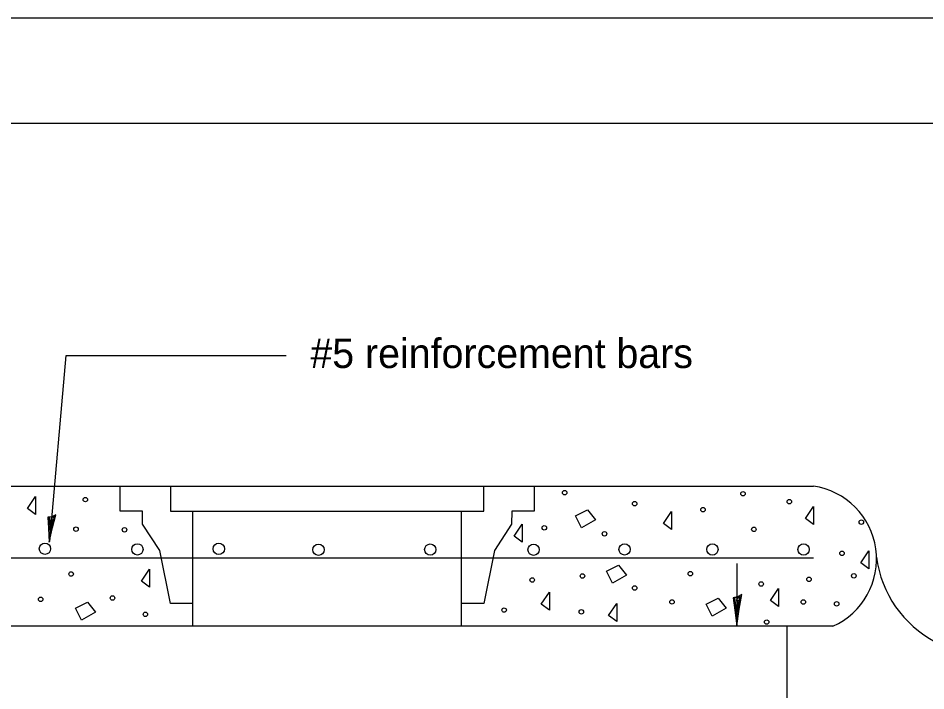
# Model space of a CAD drawing. Extents: x 0 to 2.83, y -0.1 to 1.83.
# Drawn here: x 2.0204 to 2.3804, y 1.5663 to 1.8333 of the extents above; entities that cross this region are included whole.
import ezdxf

# ---------------------------------------------------------------- set-up
doc = ezdxf.new("R2010")
doc.units = 0
for name, color, linetype in [('RD_Pr_Roadway_Dimensions', 7, 'Continuous'), ('RD_Pr_Roadway_Notes', 7, 'Continuous'), ('SH_General_Details', 7, 'Continuous'), ('SH_Printer_Plotting_Border', 7, 'Continuous')]:
    doc.layers.add(name, color=color, linetype=linetype)

msp = doc.modelspace()

# ---------------------------------------------------------------- linework, layer by layer
at = {"layer": 'RD_Pr_Roadway_Dimensions'}
msp.add_line((2.3054861862953766, 1.6168919586151078), (2.3054861862953766, 1.5922002919524147), dxfattribs=at)
msp.add_lwpolyline([(2.305652852961795, 1.6036119586236015), (2.303941186278687, 1.6032269586137666), (2.3046778529580694, 1.5983752919643357), (2.3054861862953766, 1.592135291954799), (2.3064011862967178, 1.5987969586259856), (2.307426186292992, 1.604635291954799), (2.305652852961795, 1.6036119586236015), (2.3045211862821144, 1.6031002919486894), (2.30549618628584, 1.596326958617492), (2.3067961862776443, 1.6037302919632928), (2.3053378529448074, 1.6026369586198763), (2.305536186287181, 1.5995269586256877), (2.305987852960454, 1.602520291965379)], dxfattribs=at)
at = {"layer": 'RD_Pr_Roadway_Notes'}
for p, q in [((2.0330161862868827, 1.6256386252849535), (2.039477852949874, 1.6994769586137668)), ((2.039477852949874, 1.6994769586137668), (2.1267411862906083, 1.6994769586137668))]:
    msp.add_line(p, q, dxfattribs=at)
msp.add_lwpolyline([(2.0337378529604537, 1.6354586252979175), (2.032194519628958, 1.6352469586140648), (2.0324745196197194, 1.6309102919510736), (2.032701186289267, 1.6253252919524148), (2.0340261862967175, 1.6311402919500306), (2.035382852961497, 1.6362219586185351), (2.0337378529604537, 1.6354586252979175), (2.0326978529591124, 1.6350902919582262), (2.033034519622104, 1.6290336252859965), (2.0347511862810714, 1.6354719586185351), (2.0333795196112256, 1.6346186252839103), (2.033317852963881, 1.6318536252982154), (2.033951186289267, 1.6344619586280718)], dxfattribs=at)
at = {"layer": 'SH_General_Details'}
for p, q in [((2.833327666646799, 1.8333333334724111), (-5.666646798514799e-06, 1.8333333334922792)), ((1.9423561862800283, 1.6475652919619517), (2.3358361862797303, 1.6475652919619517)), ((2.060812852948533, 1.6376836252815261), (2.060812852948533, 1.6475652919619517)), ((2.0808361862797304, 1.6475652919619517), (2.0808361862797304, 1.6376836252815261)), ((2.20506451961361, 1.6376836252815261), (2.20506451961361, 1.6475652919619517)), ((2.225089519629256, 1.6475652919619517), (2.225089519629256, 1.6376836252815261)), ((2.0240928529594107, 1.6386769586212175), (2.0272811862919493, 1.643456958612724)), ((2.0272811862919493, 1.643456958612724), (2.0272811862919493, 1.636288625281228)), ((2.0272811862919493, 1.636288625281228), (2.0240928529594107, 1.6386769586212175)), ((2.241441186278687, 1.635826958617492), (2.246217852959411, 1.6382169586233035)), ((2.241441186278687, 1.635826958617492), (2.246217852959411, 1.6382169586233035)), ((2.246217852959411, 1.6382169586233035), (2.2494061862919494, 1.634233625293447)), ((2.3326845196183785, 1.6347386252886786), (2.3358695196207626, 1.6395186252801852)), ((2.3358695196207626, 1.6395186252801852), (2.3358695196207626, 1.6323486252836124)), ((2.0696861862834557, 1.6376836252815261), (2.060812852948533, 1.6376836252815261)), ((2.0808361862797304, 1.6376836252815261), (2.20506451961361, 1.6376836252815261)), ((2.089709519614653, 1.5920086252897219), (2.089709519614653, 1.6376836252815261)), ((2.1961911862786874, 1.5920086252897219), (2.1961911862786874, 1.6376836252815261)), ((2.225089519629256, 1.6376836252815261), (2.2162161862943335, 1.6376836252815261)), ((2.2438295196194216, 1.6310469586259857), (2.241441186278687, 1.635826958617492)), ((2.276356186280028, 1.6327102919629946), (2.2795411862824126, 1.6374886252886787)), ((2.2795411862824126, 1.6374886252886787), (2.2795411862824126, 1.630320291957183)), ((2.3358695196207626, 1.6323486252836124), (2.3326845196183785, 1.6347386252886786)), ((2.2171311862964194, 1.6277769586256876), (2.22031451961361, 1.6325602919466033)), ((2.22031451961361, 1.6325602919466033), (2.22031451961361, 1.6253919586151078)), ((2.2494061862919494, 1.634233625293447), (2.2438295196194216, 1.6310469586259857)), ((2.2795411862824126, 1.630320291957183), (2.276356186280028, 1.6327102919629946)), ((2.22031451961361, 1.6253919586151078), (2.2171311862964194, 1.6277769586256876)), ((2.354567852963881, 1.617135291954799), (2.357754519611226, 1.6219186252958313)), ((2.357754519611226, 1.6219186252958313), (2.357754519611226, 1.6147502919643357)), ((1.9514845196302992, 1.619173625291063), (2.3358361862797303, 1.619173625291063)), ((2.357754519611226, 1.6147502919643357), (2.354567852963881, 1.617135291954799)), ((2.06926785295196, 1.6098869586198763), (2.072456186284499, 1.6146702919609084)), ((2.072456186284499, 1.6146702919609084), (2.072456186284499, 1.6075002919643357)), ((2.253681186288224, 1.6138319586127237), (2.258459519614653, 1.6162219586185351)), ((2.25607451962419, 1.6090519586212173), (2.253681186288224, 1.6138319586127237)), ((2.258459519614653, 1.6162219586185351), (2.2616478529471915, 1.6122386252886787)), ((2.072456186284499, 1.6075002919643357), (2.06926785295196, 1.6098869586198763)), ((2.2616478529471915, 1.6122386252886787), (2.25607451962419, 1.6090519586212173)), ((2.3187311862800284, 1.6022036252825693), (2.3219145196173354, 1.6069869586236014)), ((2.3219145196173354, 1.6069869586236014), (2.3219145196173354, 1.5998169586270288)), ((2.2278978529471916, 1.6007769586256877), (2.23108618627973, 1.6055569586164489)), ((2.23108618627973, 1.6055569586164489), (2.23108618627973, 1.5983869586198762)), ((2.293219519624488, 1.6007769586256877), (2.297997852950917, 1.603166958630754)), ((2.293219519624488, 1.6007769586256877), (2.297997852950917, 1.603166958630754)), ((2.297997852950917, 1.603166958630754), (2.3011861862834557, 1.5991836252815261)), ((2.3219145196173354, 1.5998169586270288), (2.3187311862800284, 1.6022036252825693)), ((2.0430878529448075, 1.5991836252815261), (2.04787118628584, 1.6015719586222603)), ((2.0430878529448075, 1.5991836252815261), (2.04787118628584, 1.6015719586222603)), ((2.0454811862800284, 1.594403625290765), (2.0430878529448075, 1.5991836252815261)), ((2.04787118628584, 1.6015719586222603), (2.051054519623147, 1.597588625293149)), ((2.089709519614653, 1.6009769586137668), (2.0808361862797304, 1.6009769586137668)), ((2.20506451961361, 1.6009769586137668), (2.1961911862786874, 1.6009769586137668)), ((2.23108618627973, 1.5983869586198762), (2.2278978529471916, 1.6007769586256877)), ((2.254592852959411, 1.5962636252849534), (2.257781186291949, 1.601048625291063)), ((2.257781186291949, 1.601048625291063), (2.257781186291949, 1.59387862529449)), ((2.295606186280028, 1.5959969586140648), (2.293219519624488, 1.6007769586256877)), ((2.3011861862834557, 1.5991836252815261), (2.295606186280028, 1.5959969586140648)), ((2.051054519623147, 1.597588625293149), (2.0454811862800284, 1.594403625290765)), ((2.257781186291949, 1.59387862529449), (2.254592852959411, 1.5962636252849534)), ((2.3435428529474898, 1.5920119586198762), (1.9423561862800283, 1.5920119586198762)), ((2.3254661862943333, 1.335326958617492), (2.3254661862943333, 1.5920119586198762))]:
    msp.add_line(p, q, dxfattribs=at)
msp.add_lwpolyline([(0.16666099999999995, 1.791666666825613), (2.791661000019868, 1.791666666825613), (2.791661000019868, 0.04166666682561239), (0.16666099999999995, 0.04166666682561239)], close=True, dxfattribs=at)
for points in [[(2.0808361862797304, 1.6009769586137668), (2.076544519612567, 1.6220836252979174), (2.069774519612269, 1.6324402919619516), (2.0696861862834557, 1.6376836252815261)], [(2.2162161862943335, 1.6376836252815261), (2.2161278529461486, 1.6324402919619516), (2.2093561862800284, 1.6220836252979174), (2.20506451961361, 1.6009769586137668)]]:
    msp.add_lwpolyline(points, dxfattribs=at)
for centre, radius in [((2.2371557016868158, 1.6449885500080126), 0.0008873364444781683), ((2.3078640350196524, 1.6445752166717487), 0.0008873364444781683), ((2.0470423683617276, 1.6422485500185924), 0.0008873364444781683), ((2.326254035025464, 1.6414218833453196), 0.0008873364444781683), ((2.2649140350315733, 1.6406268833487467), 0.0008873364444781683), ((2.291997368365155, 1.638236883342935), 0.0008873364444781683), ((2.0433557016942663, 1.6304985500185922), 0.0008873364444781683), ((2.062582368363814, 1.6302685499995186), 0.0008873364444781683), ((2.2290690350230795, 1.6310668833463624), 0.0008873364444781683), ((2.3122057016987365, 1.6304435500114396), 0.0008873364444781683), ((2.354839035024123, 1.6333152166812852), 0.0008873364444781683), ((2.2529657016891997, 1.6286785500056282), 0.0008873364444781683), ((2.031038291185723, 1.622736767769529), 0.0022493747686618), ((2.067693291196601, 1.6225084344356493), 0.0022493747686618), ((2.0999666245277986, 1.622706767758651), 0.0022493747686618), ((2.1395199578698736, 1.6223401011041536), 0.0022493747686618), ((2.183864957858996, 1.622390101095958), 0.0022493747686618), ((2.224838291197644, 1.622370101094915), 0.0022493747686618), ((2.260931624521689, 1.6224717677644624), 0.0022493747686618), ((2.295751624533908, 1.62246343441896), 0.0022493747686618), ((2.3319299578566115, 1.6224584344237283), 0.0022493747686618), ((2.3471573683518927, 1.6209435500114395), 0.0008873364444781683), ((2.0414023683566613, 1.6127202166727916), 0.0008873364444781683), ((2.2869807016942665, 1.6128302166669801), 0.0008873364444781683), ((2.3518523683641117, 1.6119818833477035), 0.0008873364444781683), ((2.2242907016966504, 1.6103585500127808), 0.0008873364444781683), ((2.2442023683685823, 1.611946883341594), 0.0008873364444781683), ((2.3151007016990346, 1.6087635500042872), 0.0008873364444781683), ((2.3340390350315734, 1.6105952166727915), 0.0008873364444781683), ((2.2649140350315733, 1.6071702166802422), 0.0008873364444781683), ((2.0293040350373848, 1.6026718833453193), 0.0008873364444781683), ((2.0578007016871136, 1.6031868833511307), 0.0008873364444781683), ((2.279729035029189, 1.6016352166741326), 0.0008873364444781683), ((2.3318273683685824, 1.601591883342637), 0.0008873364444781683), ((2.2131373683709663, 1.598406883340253), 0.0008873364444781683), ((2.2437790350217384, 1.5976902166812852), 0.0008873364444781683), ((2.345027368356661, 1.600888550004287), 0.0008873364444781683), ((2.0708657016847294, 1.5966918833463624), 0.0008873364444781683), ((2.3172923683617275, 1.5936385500042871), 0.0008873364444781683)]:
    msp.add_circle(centre, radius, dxfattribs=at)
for centre, radius, start, end in [((2.3316482597287758, 1.6186736517555251), 0.029194175739607805, 294.04380833333335, 81.75215555555556), ((2.404791151553021, 1.6250805633275942), 0.04432803551950883, 187.4302277777778, 242.26097777777778)]:
    msp.add_arc(centre, radius, start, end, dxfattribs=at)
at = {"layer": 'SH_Printer_Plotting_Border'}
msp.add_lwpolyline([(-5.666646798514799e-06, 0), (2.8333276668454803, 0), (2.8333276668454803, 1.8333333334922792), (-5.666646798514799e-06, 1.8333333334922792)], close=True, dxfattribs=at)

# ---------------------------------------------------------------- texts
at = {"layer": 'RD_Pr_Roadway_Notes'}
msp.add_text('#5 reinforcement bars ', height=0.011666669999999999, dxfattribs=at).set_placement((2.136284519622104, 1.694476958613767))

doc.saveas('drawing.dxf')
